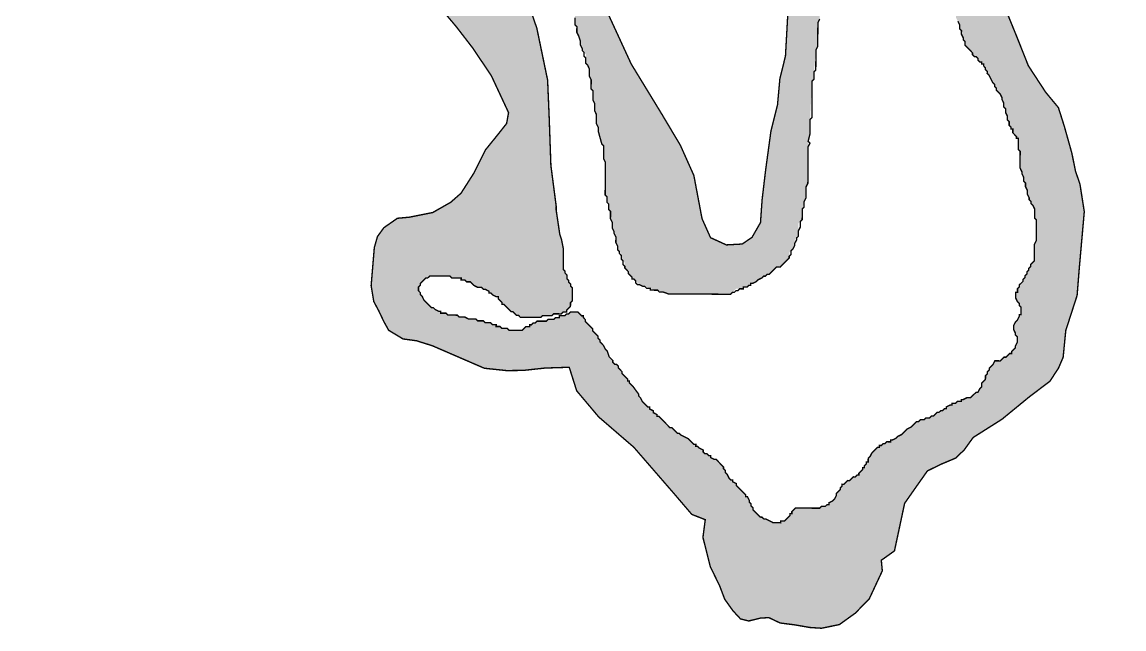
# Model space of a CAD drawing. Header units: metres. Extents: x 320779 to 338723, y 1791564 to 1830657.
# Drawn here: x 323825 to 326252, y 1821947 to 1823284 of the extents above; entities that cross this region are included whole.
import ezdxf

# ---------------------------------------------------------------- set-up
doc = ezdxf.new("R2010")
doc.units = ezdxf.units.M
doc.layers.add('MANGROOVES', color=112, linetype='Continuous')
pattern_1 = [(90, (0, 0), (-14.14213562, 14.14213562), [3.75, -24.53427126]), (45, (0, 0), (-14.14213562, 14.14213562), [3.75, -16.25]), (135, (0, 0), (-14.14213562, -14.14213562), [3.75, -16.25])]

msp = doc.modelspace()

# ---------------------------------------------------------------- hatches: boundary and pattern name
at = {"layer": 'MANGROOVES'}
h = msp.add_hatch(dxfattribs=at)
h.set_pattern_fill('GRASS', color=256, scale=20)
h.set_pattern_definition(pattern_1)
h.paths.add_polyline_path([(324897.2, 1824695.4), (324906.1, 1824703.8), (324924.2, 1824726.9), (324937.6, 1824763), (324944, 1824811.5), (324942.7, 1824849.9), (324927.4, 1824882.1), (324901.9, 1824906.5), (324803.1, 1825017.1), (324740.2, 1825061.1), (324704.9, 1825086.4), (324682.5, 1825090.8), (324663.4, 1825089.5), (324643.6, 1825084.4), (324620.2, 1825072.5), (324606.8, 1825058.6), (324578.5, 1825036), (324548.5, 1825023.7), (324519, 1825013.5), (324487.8, 1825010.1), (324459.9, 1825013.3), (324431.1, 1825024.6), (324412.5, 1825045), (324381, 1825103.5), (324345.9, 1825165), (324324.1, 1825185.9), (324314.3, 1825223.5), (324318.6, 1825245.5), (324342.8, 1825261.2), (324368.2, 1825286.6), (324375.7, 1825323.6), (324362.5, 1825352.5), (324349.3, 1825369.2), (324337, 1825377.5), (324314.8, 1825382.8), (324291.8, 1825382.3), (324258.7, 1825377.9), (324196.3, 1825355.1), (324159.7, 1825349.5), (324128.1, 1825356.9), (324105.2, 1825377.1), (324062.1, 1825447.3), (324051.8, 1825464.5), (324059.4, 1825480.7), (324098.8, 1825518.4), (324154.7, 1825548.9), (324210.9, 1825562.3), (324292.7, 1825575.3), (324343.6, 1825593.1), (324390, 1825622.6), (324446, 1825634.8), (324519.1, 1825640.9), (324584.6, 1825646), (324610.4, 1825671.3), (324635.9, 1825709.7), (324724.7, 1825756), (324763.9, 1825776.6), (324788.9, 1825800), (324802.3, 1825808.8), (324826.9, 1825822.6), (324870, 1825827.7), (324901.9, 1825818.1), (324928.4, 1825801.8), (324957, 1825789.2), (324986.2, 1825787.7), (325010.2, 1825793), (325030.3, 1825802.2), (325040.1, 1825815.7), (325041.7, 1825840.6), (325041.4, 1825861.1), (325032.7, 1825901.2), (325047.9, 1825961.8), (325043.4, 1825988.2), (325023.5, 1826015.6), (325009.6, 1826024.2), (324952.2, 1825998), (324944.1, 1825994), (324919.8, 1825982.1), (324855, 1825938.3), (324814.5, 1825918.5), (324769.9, 1825886.6), (324733.4, 1825862.7), (324709.1, 1825846.8), (324684.8, 1825830.9), (324664.6, 1825823), (324636.2, 1825807.1), (324555.4, 1825787.6), (324494.8, 1825772), (324474.6, 1825764.1), (324224.4, 1825733.9), (324131.6, 1825722.6), (324050.8, 1825699.1), (324010.4, 1825687.3), (323957.8, 1825663.6), (323937.5, 1825651.6), (323925.3, 1825635.6), (323909, 1825611.6), (323896.6, 1825583.4), (323884.2, 1825539.2), (323875.9, 1825511), (323871.7, 1825486.9), (323871.3, 1825438.5), (323883, 1825398.1), (323894.8, 1825365.7), (323918.6, 1825313.1), (323978.3, 1825228), (324014.3, 1825191.4), (324054.3, 1825150.7), (324058.3, 1825146.7), (324114.4, 1825105.9), (324114.3, 1825101.8), (324184.3, 1825055.7), (324241.8, 1824980.7), (324266.8, 1824910.1), (324312.3, 1824865.6), (324316.2, 1824865.6), (324376.1, 1824805), (324420.1, 1824760.5), (324420.1, 1824756.5), (324456, 1824708), (324507.8, 1824627.3), (324523.7, 1824595), (324527.7, 1824591), (324547.6, 1824554.7), (324567.4, 1824502.3), (324579.1, 1824429.9), (324594.6, 1824329.3), (324606.2, 1824256.8), (324613.7, 1824164.3), (324621.4, 1824099.9), (324625.3, 1824079.8), (324633.1, 1824039.6), (324648.9, 1823987.2), (324692.7, 1823910.6), (324744.5, 1823833.9), (324836.4, 1823728.8), (324868.3, 1823684.4), (324896.2, 1823636), (324920, 1823583.6), (324935.9, 1823539.3), (324941.9, 1823539.2), (324947.8, 1823527.1), (324951.8, 1823515.1), (324959.7, 1823498.9), (324963.7, 1823494.9), (324963.7, 1823482.8), (324967.7, 1823478.8), (324967.6, 1823470.7), (324973.6, 1823458.6), (324975.6, 1823458.6), (324975.5, 1823446.6), (324979.5, 1823438.5), (324987.5, 1823430.4), (324987.4, 1823418.4), (324991.4, 1823410.3), (324991.4, 1823406.3), (324999.4, 1823398.2), (324999.3, 1823386.1), (325003.3, 1823378.1), (325015.3, 1823365.9), (325015.2, 1823349.8), (325023.2, 1823349.8), (325023.2, 1823337.7), (325031.2, 1823329.6), (325031.1, 1823313.6), (325043.1, 1823301.4), (325042.9, 1823277.3), (325046.9, 1823273.3), (325046.8, 1823261.2), (325054.8, 1823245.1), (325054.7, 1823233), (325062.7, 1823216.9), (325066.7, 1823212.8), (325066.6, 1823192.7), (325074.6, 1823184.7), (325074.4, 1823164.6), (325078.4, 1823156.5), (325078.3, 1823136.4), (325082.3, 1823132.3), (325082.2, 1823112.2), (325086.2, 1823104.2), (325086.1, 1823088.1), (325090, 1823080), (325089.9, 1823059.9), (325093.9, 1823051.9), (325093.9, 1823043.8), (325101.7, 1823015.6), (325105.7, 1823011.6), (325105.6, 1822983.4), (325109.6, 1822975.4), (325109.2, 1822903), (325113.1, 1822899), (325113.1, 1822886.9), (325117.1, 1822882.9), (325117, 1822870.8), (325121, 1822866.7), (325120.9, 1822850.7), (325124.9, 1822842.6), (325124.8, 1822830.5), (325132.8, 1822814.4), (325132.7, 1822798.3), (325136.7, 1822790.3), (325136.6, 1822782.2), (325144.6, 1822774.1), (325144.5, 1822762.1), (325152.5, 1822754), (325152.5, 1822741.9), (325156.5, 1822737.9), (325160.5, 1822733.8), (325164.4, 1822725.8), (325168.4, 1822721.7), (325184.4, 1822705.6), (325192.4, 1822701.5), (325196.5, 1822701.5), (325220.5, 1822693.3), (325224.6, 1822693.3), (325236.6, 1822689.2), (325248.6, 1822685.1), (325385.3, 1822684.3), (325397.4, 1822696.3), (325413.5, 1822696.2), (325413.5, 1822700.2), (325421.6, 1822700.2), (325429.7, 1822708.2), (325433.7, 1822708.2), (325441.7, 1822712.1), (325445.8, 1822716.1), (325453.9, 1822720.1), (325457.9, 1822724.1), (325474, 1822732.1), (325482.1, 1822740.1), (325486.2, 1822744.1), (325498.2, 1822748), (325502.3, 1822752), (325514.4, 1822764), (325514.5, 1822776.1), (325522.6, 1822784.1), (325526.6, 1822792.1), (325526.7, 1822804.1), (325534.8, 1822812.1), (325534.9, 1822840.3), (325543, 1822848.3), (325543.2, 1822872.4), (325551.4, 1822904.5), (325551.5, 1822920.6), (325555.5, 1822928.6), (325556.1, 1823021.1), (325560.2, 1823037.2), (325560.3, 1823069.3), (325564.8, 1823153.7), (325568.9, 1823157.7), (325569, 1823173.8), (325573.3, 1823222), (325577.3, 1823230.1), (325577.6, 1823282.3), (325581.7, 1823290.4), (325582, 1823342.6), (325578.1, 1823366.8), (325574.2, 1823378.9), (325552.9, 1823378.1), (325532.7, 1823366), (325512, 1823312.9), (325506.2, 1823208.8), (325493.9, 1823158.8), (325488.7, 1823101.5), (325474.2, 1823043.4), (325462.5, 1822957.6), (325454.8, 1822892.8), (325451.2, 1822842.1), (325432.5, 1822809.5), (325410.9, 1822794.9), (325376.1, 1822793), (325341.2, 1822808.9), (325322.5, 1822850.8), (325304.5, 1822945.9), (325274.9, 1823012.2), (325234, 1823080.9), (325166.6, 1823191.3), (325098, 1823340.2), (325038.7, 1823490.4), (324993.2, 1823637.7), (324982.7, 1823674.8), (324982.9, 1823705.1), (324972.2, 1823743.7), (324947.3, 1823782.6), (324908.8, 1823831.6), (324856.2, 1823864.9), (324810.1, 1823922.1), (324753.2, 1823985.8), (324738.6, 1824044.3), (324742.7, 1824064.8), (324761.1, 1824088.1), (324786.3, 1824109.7), (324814.8, 1824125), (324851.4, 1824135.4), (324883.1, 1824137.5), (324903.9, 1824139.8), (324934.2, 1824153), (324953.4, 1824180.2), (324965.3, 1824237.6), (324962.8, 1824279.1), (324951.5, 1824308.2), (324934.2, 1824328.2), (324918.1, 1824354.9), (324917.7, 1824380.8), (324926.4, 1824443.4), (324935.2, 1824472.9), (324963.3, 1824496.9), (324975.8, 1824522.1), (324979.9, 1824564.8), (324975.3, 1824603.2), (324963.6, 1824645.9), (324936.4, 1824676.7)])
h = msp.add_hatch(dxfattribs=at)
h.set_pattern_fill('GRASS', color=256, scale=20)
h.set_pattern_definition(pattern_1)
h.paths.add_polyline_path([(324296.5, 1824593.3), (324288.6, 1824642.4), (324272.5, 1824691.5), (324260.4, 1824716), (324248.3, 1824736.5), (324228, 1824761.2), (324211.7, 1824777.6), (324195.5, 1824798.1), (324130.6, 1824863.8), (324126.5, 1824867.9), (324045.8, 1824965.3), (324020.7, 1824993.8), (323972.9, 1825054.6), (323913, 1825131.7), (323882.6, 1825179.9), (323873.3, 1825173), (323856, 1825161.1), (323848.8, 1825141.2), (323841.2, 1825119.4), (323835.9, 1825097.2), (323831, 1825069.5), (323825.2, 1825035.4), (323854.6, 1824998), (323876.4, 1824988.4), (323890.8, 1824977.4), (323896.6, 1824966.6), (323910, 1824886.9), (323975.1, 1824811.6), (324009.3, 1824777.5), (324032.6, 1824746.6), (324057.3, 1824704.7), (324065.6, 1824671.5), (324083.2, 1824635.8), (324084.7, 1824618.6), (324076.6, 1824606.2), (324070.3, 1824589), (324071.8, 1824571.1), (324080.7, 1824553.8), (324083.4, 1824528.3), (324096.1, 1824493.5), (324112.4, 1824467.7), (324157.3, 1824444.3), (324188.2, 1824433.4), (324223.8, 1824394.6), (324240.3, 1824351.9), (324242.9, 1824318.7), (324231.1, 1824280.3), (324228.6, 1824250.2), (324229.8, 1824222.2), (324245.8, 1824194), (324287.4, 1824165.5), (324307.3, 1824132.8), (324328.5, 1824101.2), (324356.2, 1824075.5), (324368.7, 1824056.3), (324368.3, 1824035.1), (324360.7, 1824013.8), (324353.4, 1823988.4), (324370.4, 1823941.7), (324388.8, 1823913.3), (324412.9, 1823906.2), (324442.6, 1823904.8), (324458.3, 1823909.2), (324472.3, 1823873.7), (324498.4, 1823841), (324516.3, 1823784.6), (324542.3, 1823728.8), (324568, 1823673.9), (324611.3, 1823627.3), (324632.6, 1823611), (324657.5, 1823602), (324671.6, 1823588.3), (324672.2, 1823564.9), (324680, 1823526.4), (324719.6, 1823472.8), (324737, 1823443.1), (324739.2, 1823384.1), (324746.3, 1823315.2), (324781.3, 1823273.6), (324817.1, 1823227.2), (324858.5, 1823165.7), (324896.5, 1823084.3), (324892.2, 1823060.3), (324870.9, 1823033.4), (324845.8, 1823002.4), (324820.2, 1822951.2), (324791.9, 1822906.9), (324769.1, 1822886.8), (324729.6, 1822864.3), (324678.8, 1822854.1), (324651.7, 1822851.6), (324622, 1822830.9), (324607.9, 1822811.5), (324600.9, 1822787.2), (324593.9, 1822703.4), (324599.7, 1822668.3), (324610.4, 1822648.3), (324622.3, 1822623.3), (324632.5, 1822605), (324664.1, 1822585.9), (324693.7, 1822581.9), (324728.7, 1822570.9), (324843.3, 1822521.3), (324892.2, 1822516.2), (324928.8, 1822516.6), (324977, 1822521.8), (325030.1, 1822523.5), (325046.5, 1822471.7), (325094.9, 1822414.2), (325172.3, 1822347.4), (325259.6, 1822246.8), (325300, 1822199.5), (325329.6, 1822187.9), (325324.5, 1822148.8), (325340.7, 1822084.5), (325361.6, 1822041.4), (325372.4, 1822012.8), (325390.6, 1821987.3), (325407.3, 1821969.3), (325425.3, 1821964.8), (325450.9, 1821971.1), (325469.6, 1821972.2), (325494.4, 1821960.4), (325527.1, 1821956.2), (325559.8, 1821950.5), (325585.7, 1821948.8), (325624.9, 1821956.9), (325659.9, 1821982), (325690.8, 1822013.7), (325719.5, 1822075.3), (325717.2, 1822098.5), (325746.2, 1822119.1), (325768.6, 1822223.9), (325797.3, 1822264.9), (325818.8, 1822295.3), (325849.8, 1822310.4), (325880.7, 1822323.4), (325899.7, 1822341.4), (325919.5, 1822368.9), (325982.9, 1822409), (326044, 1822459.1), (326088.5, 1822492.7), (326107.4, 1822521.7), (326117.6, 1822545.4), (326123.5, 1822604.7), (326148.4, 1822681.7), (326153.1, 1822740.7), (326164.2, 1822866.2), (326154.7, 1822926.6), (326144.8, 1822955.6), (326136.8, 1822995.1), (326120.1, 1823054.6), (326107.2, 1823095.3), (326079.1, 1823129.3), (326041, 1823187.5), (326016.1, 1823250.2), (325991.8, 1823309.8), (325988.6, 1823353.6), (325998.2, 1823399), (326014.7, 1823442), (326038.6, 1823488.2), (326079.8, 1823537.4), (326125.3, 1823564.6), (326186.5, 1823580), (326204.3, 1823581.6), (326224.2, 1823593), (326245.7, 1823613), (326251.6, 1823634.8), (326248.8, 1823661.4), (326239.1, 1823671.6), (326222.8, 1823671.7), (326210.5, 1823675.8), (326128.9, 1823676.3), (326120.7, 1823672.3), (326108.4, 1823672.3), (326104.3, 1823668.3), (326100.2, 1823668.3), (326092.1, 1823664.2), (326083.9, 1823660.2), (326075.7, 1823660.3), (326071.6, 1823656.2), (326063.4, 1823652.2), (326059.3, 1823648.1), (326051.1, 1823648.1), (326047, 1823644.1), (326038.8, 1823640), (326034.7, 1823636), (326026.6, 1823636), (326018.4, 1823632), (326014.3, 1823627.9), (326010.2, 1823628), (326006.1, 1823623.9), (325993.8, 1823619.9), (325989.7, 1823615.8), (325965.1, 1823603.7), (325928.3, 1823591.7), (325924.2, 1823583.5), (325920.1, 1823583.5), (325916, 1823579.5), (325907.8, 1823571.4), (325903.7, 1823567.3), (325903.6, 1823563.2), (325899.5, 1823559.1), (325895.4, 1823555.1), (325891.3, 1823551), (325891.3, 1823546.9), (325887.2, 1823542.9), (325883.1, 1823538.8), (325883.1, 1823534.7), (325878.9, 1823526.6), (325878.9, 1823522.5), (325874.8, 1823514.4), (325874.7, 1823506.2), (325870.6, 1823498), (325870.1, 1823404.1), (325874.1, 1823395.9), (325878.1, 1823375.5), (325877.8, 1823318.3), (325881.8, 1823306), (325881.7, 1823293.8), (325885.7, 1823285.6), (325889.8, 1823277.4), (325889.7, 1823269.2), (325893.8, 1823265.1), (325893.7, 1823256.9), (325897.8, 1823248.8), (325897.8, 1823244.7), (325901.8, 1823240.6), (325901.8, 1823232.4), (325905.8, 1823228.3), (325914, 1823220.1), (325918, 1823216), (325918, 1823211.9), (325922.1, 1823207.8), (325926.1, 1823207.8), (325930.2, 1823203.6), (325930.2, 1823199.6), (325934.2, 1823195.5), (325938.3, 1823195.4), (325938.3, 1823191.3), (325942.4, 1823191.3), (325942.4, 1823187.2), (325946.4, 1823183.1), (325946.4, 1823179.1), (325950.5, 1823174.9), (325950.4, 1823170.9), (325954.5, 1823166.8), (325958.5, 1823158.6), (325962.6, 1823150.4), (325966.6, 1823146.3), (325966.6, 1823142.2), (325970.7, 1823138.1), (325970.6, 1823134), (325974.7, 1823129.9), (325978.8, 1823125.8), (325982.8, 1823117.6), (325982.8, 1823113.5), (325986.8, 1823105.3), (325986.8, 1823097.1), (325990.8, 1823093), (325990.8, 1823084.9), (325994.8, 1823076.7), (325994.8, 1823068.5), (325998.8, 1823064.4), (325998.8, 1823056.2), (326002.8, 1823052.1), (326002.8, 1823048), (326006.9, 1823048), (326006.9, 1823039.8), (326010.9, 1823035.7), (326015, 1823031.6), (326015, 1823027.5), (326019, 1823027.5), (326018.9, 1823003), (326023, 1822998.9), (326022.8, 1822962.2), (326026.8, 1822954), (326026.8, 1822949.9), (326030.8, 1822941.7), (326030.8, 1822933.5), (326034.8, 1822929.4), (326034.8, 1822921.2), (326038.8, 1822913.1), (326038.8, 1822904.9), (326042.8, 1822896.7), (326042.8, 1822892.6), (326046.8, 1822888.5), (326046.8, 1822884.4), (326050.9, 1822880.3), (326054.9, 1822872.1), (326054.8, 1822851.7), (326058.9, 1822847.6), (326058.6, 1822802.7), (326054.5, 1822794.5), (326054.3, 1822757.8), (326050.2, 1822753.7), (326046.1, 1822749.6), (326046, 1822745.6), (326041.9, 1822741.5), (326041.9, 1822737.4), (326037.8, 1822733.4), (326037.8, 1822729.3), (326033.7, 1822725.2), (326033.6, 1822721.1), (326029.5, 1822717.1), (326029.5, 1822713), (326025.4, 1822708.9), (326021.3, 1822704.9), (326021.3, 1822700.8), (326017.2, 1822696.7), (326017.1, 1822688.5), (326013, 1822688.6), (326013, 1822676.3), (326017, 1822668.1), (326021.1, 1822664), (326021.1, 1822659.9), (326025.1, 1822655.8), (326025, 1822639.5), (326020.9, 1822635.4), (326016.8, 1822627.3), (326012.7, 1822623.2), (326008.5, 1822615.1), (326008.5, 1822606.9), (326012.5, 1822598.7), (326012.5, 1822594.6), (326016.6, 1822590.5), (326016.5, 1822578.3), (326012.4, 1822570.1), (326012.4, 1822566), (326008.2, 1822562), (326004.1, 1822557.9), (326004.1, 1822553.8), (326000, 1822553.9), (325995.9, 1822549.8), (325991.8, 1822545.7), (325987.7, 1822545.8), (325983.6, 1822541.7), (325979.5, 1822537.6), (325967.3, 1822537.7), (325963.1, 1822529.6), (325959, 1822525.5), (325954.9, 1822521.4), (325954.9, 1822517.4), (325950.8, 1822513.3), (325950.8, 1822509.2), (325946.7, 1822505.2), (325946.6, 1822497), (325942.5, 1822492.9), (325938.4, 1822488.9), (325938.4, 1822480.7), (325934.3, 1822476.6), (325930.1, 1822468.5), (325926.1, 1822468.5), (325921.9, 1822464.5), (325917.8, 1822460.4), (325913.7, 1822456.3), (325905.6, 1822456.4), (325893.3, 1822450.3), (325893.3, 1822448.3), (325885.1, 1822448.3), (325881, 1822444.3), (325872.8, 1822444.3), (325872.8, 1822440.2), (325868.7, 1822440.2), (325860.5, 1822436.2), (325860.5, 1822432.1), (325856.4, 1822432.2), (325852.3, 1822428.1), (325848.2, 1822428.1), (325844.1, 1822424.1), (325840, 1822424.1), (325835.9, 1822420), (325831.8, 1822416), (325827.7, 1822416), (325823.6, 1822411.9), (325815.5, 1822412), (325811.4, 1822407.9), (325803.2, 1822407.9), (325799.1, 1822403.9), (325795, 1822403.9), (325790.9, 1822399.8), (325786.8, 1822395.8), (325782.7, 1822391.7), (325774.5, 1822387.7), (325770.4, 1822383.6), (325766.3, 1822379.6), (325762.2, 1822375.5), (325754, 1822371.5), (325749.9, 1822367.4), (325737.6, 1822361.3), (325737.6, 1822359.3), (325729.4, 1822359.4), (325725.3, 1822355.3), (325721.2, 1822355.3), (325717.1, 1822351.3), (325713, 1822351.3), (325713, 1822347.2), (325708.9, 1822347.2), (325704.8, 1822343.2), (325696.6, 1822335), (325692.5, 1822326.9), (325688.4, 1822322.8), (325688.3, 1822314.7), (325684.3, 1822314.7), (325684.2, 1822310.6), (325680.1, 1822306.5), (325680.1, 1822302.5), (325676, 1822302.5), (325676, 1822298.4), (325671.9, 1822294.3), (325667.8, 1822290.3), (325667.8, 1822286.2), (325663.7, 1822286.2), (325659.6, 1822282.1), (325655.5, 1822282.2), (325651.4, 1822278.1), (325647.3, 1822274), (325643.2, 1822274.1), (325639.1, 1822270), (325635, 1822265.9), (325630.9, 1822266), (325630.9, 1822261.9), (325626.8, 1822257.8), (325626.7, 1822253.7), (325622.6, 1822249.7), (325618.5, 1822245.6), (325618.5, 1822241.5), (325614.4, 1822233.4), (325610.3, 1822229.3), (325602.1, 1822225.3), (325602.1, 1822221.2), (325598, 1822221.2), (325593.9, 1822217.2), (325585.7, 1822217.2), (325581.6, 1822213.2), (325528.5, 1822213.5), (325520.3, 1822205.3), (325520.3, 1822201.2), (325516.2, 1822197.2), (325512.1, 1822193.1), (325508, 1822189.1), (325503.8, 1822185), (325495.7, 1822185), (325495.7, 1822181), (325479.3, 1822181.1), (325463, 1822189.3), (325459, 1822189.3), (325454.9, 1822193.4), (325450.8, 1822193.5), (325446.7, 1822197.6), (325438.6, 1822205.8), (325434.6, 1822209.9), (325434.6, 1822214), (325430.5, 1822218.1), (325430.6, 1822222.2), (325426.5, 1822226.3), (325426.5, 1822230.4), (325422.5, 1822238.6), (325418.4, 1822238.6), (325418.4, 1822242.7), (325414.4, 1822246.8), (325410.3, 1822250.9), (325406.2, 1822255), (325398.1, 1822263.2), (325398.1, 1822267.3), (325390, 1822271.4), (325390, 1822275.5), (325385.9, 1822275.5), (325381.9, 1822279.6), (325377.8, 1822287.8), (325373.8, 1822291.9), (325373.8, 1822296), (325369.7, 1822300.1), (325369.8, 1822304.2), (325365.7, 1822308.3), (325361.6, 1822312.4), (325357.6, 1822316.5), (325353.5, 1822320.6), (325349.4, 1822320.7), (325341.3, 1822324.8), (325341.3, 1822328.9), (325337.2, 1822328.9), (325333.2, 1822333), (325329.1, 1822333), (325325, 1822337.1), (325325.1, 1822341.2), (325316.9, 1822345.3), (325312.8, 1822349.4), (325308.8, 1822349.5), (325308.8, 1822353.6), (325304.7, 1822353.6), (325300.6, 1822357.7), (325296.6, 1822361.8), (325292.5, 1822365.9), (325284.4, 1822370), (325276.2, 1822374.2), (325272.2, 1822378.3), (325268.1, 1822378.3), (325264, 1822382.4), (325260, 1822386.5), (325255.9, 1822390.6), (325251.8, 1822390.6), (325243.7, 1822398.8), (325239.6, 1822403), (325235.6, 1822407.1), (325231.5, 1822411.2), (325227.5, 1822415.3), (325223.4, 1822415.3), (325223.4, 1822419.4), (325215.3, 1822423.5), (325215.3, 1822427.6), (325207.1, 1822431.7), (325207.2, 1822435.8), (325203.1, 1822435.8), (325195, 1822444.1), (325190.9, 1822448.2), (325186.9, 1822456.3), (325182.8, 1822460.5), (325182.8, 1822464.5), (325170.7, 1822480.9), (325162.5, 1822489.2), (325162.6, 1822493.2), (325158.5, 1822493.3), (325158.5, 1822497.4), (325154.4, 1822501.5), (325150.4, 1822505.6), (325146.3, 1822509.7), (325146.3, 1822513.8), (325142.3, 1822517.9), (325138.2, 1822522), (325138.3, 1822526.1), (325134.2, 1822530.2), (325130.1, 1822530.2), (325126, 1822534.3), (325126.1, 1822538.4), (325122, 1822542.5), (325117.9, 1822546.6), (325113.9, 1822558.9), (325109.9, 1822563), (325105.8, 1822571.2), (325101.8, 1822575.3), (325097.7, 1822579.4), (325097.7, 1822583.5), (325093.7, 1822587.6), (325093.7, 1822591.7), (325089.6, 1822595.8), (325081.5, 1822604), (325081.5, 1822608.1), (325077.5, 1822612.2), (325069.4, 1822620.4), (325065.3, 1822624.5), (325065.3, 1822628.6), (325061.3, 1822632.7), (325061.3, 1822636.8), (325057.2, 1822636.8), (325049.1, 1822645), (325032.7, 1822645.1), (325028.6, 1822641), (325024.6, 1822641.1), (325020.5, 1822637), (325008.2, 1822637.1), (325008.2, 1822633), (325000, 1822633), (324995.9, 1822629), (324983.7, 1822629), (324979.6, 1822625), (324959.1, 1822625.1), (324955, 1822621), (324950.9, 1822621), (324946.8, 1822617), (324942.8, 1822617), (324942.7, 1822612.9), (324934.6, 1822613), (324926.4, 1822604.8), (324897.8, 1822605), (324893.7, 1822609.1), (324881.5, 1822609.2), (324877.4, 1822613.3), (324869.2, 1822613.3), (324869.3, 1822617.4), (324861.1, 1822617.5), (324857, 1822621.6), (324844.8, 1822621.6), (324840.7, 1822625.8), (324828.5, 1822625.8), (324824.4, 1822629.9), (324808.1, 1822630), (324799.9, 1822634.2), (324787.7, 1822634.2), (324783.6, 1822638.3), (324763.2, 1822638.4), (324759.1, 1822642.6), (324746.9, 1822642.6), (324746.9, 1822646.7), (324742.8, 1822646.7), (324734.7, 1822650.9), (324730.6, 1822655), (324726.5, 1822655), (324722.5, 1822659.1), (324718.4, 1822663.2), (324710.3, 1822671.4), (324706.3, 1822679.6), (324702.2, 1822683.7), (324702.2, 1822687.8), (324698.2, 1822691.9), (324698.2, 1822700.1), (324702.3, 1822704.1), (324702.3, 1822708.2), (324706.4, 1822712.3), (324710.6, 1822716.3), (324714.7, 1822720.4), (324718.7, 1822720.4), (324722.8, 1822724.4), (324767.8, 1822724.2), (324771.8, 1822720.1), (324792.2, 1822720), (324792.2, 1822715.9), (324800.4, 1822715.8), (324804.4, 1822711.7), (324812.6, 1822711.7), (324816.7, 1822707.6), (324820.7, 1822703.5), (324828.9, 1822699.3), (324837, 1822699.3), (324841.1, 1822695.2), (324845.2, 1822695.2), (324853.3, 1822691), (324853.3, 1822686.9), (324857.4, 1822686.9), (324861.5, 1822682.8), (324869.6, 1822678.7), (324873.7, 1822678.7), (324873.7, 1822674.6), (324877.7, 1822670.5), (324881.8, 1822666.4), (324881.8, 1822662.3), (324885.8, 1822662.3), (324894, 1822654), (324898, 1822649.9), (324902.1, 1822645.8), (324906.2, 1822645.8), (324914.3, 1822637.6), (324918.4, 1822637.6), (324922.4, 1822633.5), (324967.3, 1822633.2), (324971.5, 1822637.3), (324991.9, 1822637.2), (324996, 1822641.2), (325012.3, 1822641.1), (325016.4, 1822645.2), (325024.6, 1822645.1), (325024.6, 1822649.2), (325028.7, 1822653.3), (325032.8, 1822657.3), (325032.9, 1822665.5), (325037, 1822669.6), (325037.1, 1822698.2), (325033.1, 1822702.3), (325033.1, 1822706.4), (325029, 1822710.5), (325029.1, 1822714.5), (325025, 1822718.7), (325025, 1822726.8), (325021, 1822730.9), (325021, 1822735), (325016.9, 1822739.1), (325017.2, 1822784), (325013.2, 1822804.5), (325009.2, 1822816.8), (325001.3, 1822869.9), (325001.4, 1822878.1), (324989.7, 1822968), (324986.1, 1823070.1), (324982.5, 1823155.9), (324958.7, 1823270.4), (324934.6, 1823340), (324902.3, 1823413.7), (324841.7, 1823524.3), (324789.1, 1823614.4), (324724.3, 1823712.8), (324663.6, 1823798.9), (324550.1, 1823958.8), (324521.8, 1823999.8), (324473.3, 1824094.1), (324420.8, 1824196.5), (324376.4, 1824290.6), (324352.4, 1824368.4), (324324.3, 1824466.6), (324328.3, 1824450.2), (324316.3, 1824491.1), (324308.4, 1824536.1)])

# ---------------------------------------------------------------- linework, layer by layer
at = {"layer": 'MANGROOVES', "flags": 128}
for points in [[(325885.7, 1823285.6, 3.06, 3.06, 0), (325889.8, 1823277.4, 3.06, 3.06, 0), (325889.7, 1823269.2, 3.06, 3.06, 0), (325893.8, 1823265.1, 3.06, 3.06, 0), (325893.7, 1823256.9, 3.06, 3.06, 0), (325897.8, 1823248.8, 3.06, 3.06, 0), (325897.8, 1823244.7, 3.06, 3.06, 0), (325901.8, 1823240.6, 3.06, 3.06, 0), (325901.8, 1823232.4, 3.06, 3.06, 0), (325905.8, 1823228.3, 3.06, 3.06, 0), (325914, 1823220.1, 3.06, 3.06, 0), (325918, 1823216, 3.06, 3.06, 0), (325918, 1823211.9, 3.06, 3.06, 0), (325922.1, 1823207.8, 3.06, 3.06, 0), (325926.1, 1823207.8, 3.06, 3.06, 0), (325930.2, 1823203.6, 3.06, 3.06, 0), (325930.2, 1823199.6, 3.06, 3.06, 0), (325934.2, 1823195.5, 3.06, 3.06, 0), (325938.3, 1823195.4, 3.06, 3.06, 0), (325938.3, 1823191.3, 3.06, 3.06, 0), (325942.4, 1823191.3, 3.06, 3.06, 0), (325942.4, 1823187.2, 3.06, 3.06, 0), (325946.4, 1823183.1, 3.06, 3.06, 0), (325946.4, 1823179.1, 3.06, 3.06, 0), (325950.5, 1823174.9, 3.06, 3.06, 0), (325950.4, 1823170.9, 3.06, 3.06, 0), (325954.5, 1823166.8, 3.06, 3.06, 0), (325958.5, 1823158.6, 3.06, 3.06, 0), (325962.6, 1823150.4, 3.06, 3.06, 0), (325966.6, 1823146.3, 3.06, 3.06, 0), (325966.6, 1823142.2, 3.06, 3.06, 0), (325970.7, 1823138.1, 3.06, 3.06, 0), (325970.6, 1823134, 3.06, 3.06, 0), (325974.7, 1823129.9, 3.06, 3.06, 0), (325978.8, 1823125.8, 3.06, 3.06, 0), (325982.8, 1823117.6, 3.06, 3.06, 0), (325982.8, 1823113.5, 3.06, 3.06, 0), (325986.8, 1823105.3, 3.06, 3.06, 0), (325986.8, 1823097.1, 3.06, 3.06, 0), (325990.8, 1823093, 3.06, 3.06, 0), (325990.8, 1823084.9, 3.06, 3.06, 0), (325994.8, 1823076.7, 3.06, 3.06, 0), (325994.8, 1823068.5, 3.06, 3.06, 0), (325998.8, 1823064.4, 3.06, 3.06, 0), (325998.8, 1823056.2, 3.06, 3.06, 0), (326002.8, 1823052.1, 3.06, 3.06, 0), (326002.8, 1823048, 3.06, 3.06, 0), (326006.9, 1823048, 3.06, 3.06, 0), (326006.9, 1823039.8, 3.06, 3.06, 0), (326010.9, 1823035.7, 3.06, 3.06, 0), (326015, 1823031.6, 3.06, 3.06, 0), (326015, 1823027.5, 3.06, 3.06, 0), (326019, 1823027.5, 3.06, 3.06, 0), (326018.9, 1823003, 3.06, 3.06, 0), (326023, 1822998.9, 3.06, 3.06, 0), (326022.8, 1822962.2, 3.06, 3.06, 0), (326026.8, 1822954, 3.06, 3.06, 0), (326026.8, 1822949.9, 3.06, 3.06, 0), (326030.8, 1822941.7, 3.06, 3.06, 0), (326030.8, 1822933.5, 3.06, 3.06, 0), (326034.8, 1822929.4, 3.06, 3.06, 0), (326034.8, 1822921.2, 3.06, 3.06, 0), (326038.8, 1822913.1, 3.06, 3.06, 0), (326038.8, 1822904.9, 3.06, 3.06, 0), (326042.8, 1822896.7, 3.06, 3.06, 0), (326042.8, 1822892.6, 3.06, 3.06, 0), (326046.8, 1822888.5, 3.06, 3.06, 0), (326046.8, 1822884.4, 3.06, 3.06, 0), (326050.9, 1822880.3, 3.06, 3.06, 0), (326054.9, 1822872.1, 3.06, 3.06, 0), (326054.8, 1822851.7, 3.06, 3.06, 0), (326058.9, 1822847.6, 3.06, 3.06, 0), (326058.6, 1822802.7, 3.06, 3.06, 0), (326054.5, 1822794.5, 3.06, 3.06, 0), (326054.3, 1822757.8, 3.06, 3.06, 0), (326050.2, 1822753.7, 3.06, 3.06, 0), (326046.1, 1822749.6, 3.06, 3.06, 0), (326046, 1822745.6, 3.06, 3.06, 0), (326041.9, 1822741.5, 3.06, 3.06, 0), (326041.9, 1822737.4, 3.06, 3.06, 0), (326037.8, 1822733.4, 3.06, 3.06, 0), (326037.8, 1822729.3, 3.06, 3.06, 0), (326033.7, 1822725.2, 3.06, 3.06, 0), (326033.6, 1822721.1, 3.06, 3.06, 0), (326029.5, 1822717.1, 3.06, 3.06, 0), (326029.5, 1822713, 3.06, 3.06, 0), (326025.4, 1822708.9, 3.06, 3.06, 0), (326021.3, 1822704.9, 3.06, 3.06, 0), (326021.3, 1822700.8, 3.06, 3.06, 0), (326017.2, 1822696.7, 3.06, 3.06, 0), (326017.1, 1822688.5, 3.06, 3.06, 0), (326013, 1822688.6, 3.06, 3.06, 0), (326013, 1822676.3, 3.06, 3.06, 0), (326017, 1822668.1, 3.06, 3.06, 0), (326021.1, 1822664, 3.06, 3.06, 0), (326021.1, 1822659.9, 3.06, 3.06, 0), (326025.1, 1822655.8, 3.06, 3.06, 0), (326025, 1822639.5, 3.06, 3.06, 0), (326020.9, 1822639.5, 3.06, 3.06, 0), (326020.9, 1822635.4, 3.06, 3.06, 0), (326016.8, 1822627.3, 3.06, 3.06, 0), (326012.7, 1822623.2, 3.06, 3.06, 0), (326008.5, 1822615.1, 3.06, 3.06, 0), (326008.5, 1822606.9, 3.06, 3.06, 0), (326012.5, 1822598.7, 3.06, 3.06, 0), (326012.5, 1822594.6, 3.06, 3.06, 0), (326016.6, 1822590.5, 3.06, 3.06, 0), (326016.5, 1822578.3, 3.06, 3.06, 0), (326012.4, 1822570.1, 3.06, 3.06, 0), (326012.4, 1822566, 3.06, 3.06, 0), (326008.2, 1822562, 3.06, 3.06, 0), (326004.1, 1822557.9, 3.06, 3.06, 0), (326004.1, 1822553.8, 3.06, 3.06, 0), (326000, 1822553.9, 3.06, 3.06, 0), (325995.9, 1822549.8, 3.06, 3.06, 0), (325991.8, 1822545.7, 3.06, 3.06, 0), (325987.7, 1822545.8, 3.06, 3.06, 0), (325983.6, 1822541.7, 3.06, 3.06, 0), (325979.5, 1822537.6, 3.06, 3.06, 0), (325967.3, 1822537.7, 3.06, 3.06, 0), (325963.1, 1822529.6, 3.06, 3.06, 0), (325959, 1822525.5, 3.06, 3.06, 0), (325954.9, 1822521.4, 3.06, 3.06, 0), (325954.9, 1822517.4, 3.06, 3.06, 0), (325950.8, 1822513.3, 3.06, 3.06, 0), (325950.8, 1822509.2, 3.06, 3.06, 0), (325946.7, 1822505.2, 3.06, 3.06, 0), (325946.6, 1822497, 3.06, 3.06, 0), (325942.5, 1822492.9, 3.06, 3.06, 0), (325938.4, 1822488.9, 3.06, 3.06, 0), (325938.4, 1822480.7, 3.06, 3.06, 0), (325934.3, 1822476.6, 3.06, 3.06, 0), (325930.1, 1822468.5, 3.06, 3.06, 0), (325926.1, 1822468.5, 3.06, 3.06, 0), (325921.9, 1822464.5, 3.06, 3.06, 0), (325917.8, 1822460.4, 3.06, 3.06, 0), (325913.7, 1822456.3, 3.06, 3.06, 0), (325905.6, 1822456.4, 3.06, 3.06, 0), (325897.4, 1822452.3, 3.06, 3.06, 0), (325893.3, 1822452.4, 3.06, 3.06, 0), (325893.3, 1822448.3, 3.06, 3.06, 0), (325885.1, 1822448.3, 3.06, 3.06, 0), (325881, 1822444.3, 3.06, 3.06, 0), (325872.8, 1822444.3, 3.06, 3.06, 0), (325872.8, 1822440.2, 3.06, 3.06, 0), (325868.7, 1822440.2, 3.06, 3.06, 0), (325860.5, 1822436.2, 3.06, 3.06, 0), (325860.5, 1822432.1, 3.06, 3.06, 0), (325856.4, 1822432.2, 3.06, 3.06, 0), (325852.3, 1822428.1, 3.06, 3.06, 0), (325848.2, 1822428.1, 3.06, 3.06, 0), (325844.1, 1822424.1, 3.06, 3.06, 0), (325840, 1822424.1, 3.06, 3.06, 0), (325835.9, 1822420, 3.06, 3.06, 0), (325831.8, 1822416, 3.06, 3.06, 0), (325827.7, 1822416, 3.06, 3.06, 0), (325823.6, 1822411.9, 3.06, 3.06, 0), (325815.5, 1822412, 3.06, 3.06, 0), (325811.4, 1822407.9, 3.06, 3.06, 0), (325803.2, 1822407.9, 3.06, 3.06, 0), (325799.1, 1822403.9, 3.06, 3.06, 0), (325795, 1822403.9, 3.06, 3.06, 0), (325790.9, 1822399.8, 3.06, 3.06, 0), (325786.8, 1822395.8, 3.06, 3.06, 0), (325782.7, 1822391.7, 3.06, 3.06, 0), (325774.5, 1822387.7, 3.06, 3.06, 0), (325770.4, 1822383.6, 3.06, 3.06, 0), (325766.3, 1822379.6, 3.06, 3.06, 0), (325762.2, 1822375.5, 3.06, 3.06, 0), (325754, 1822371.5, 3.06, 3.06, 0), (325749.9, 1822367.4, 3.06, 3.06, 0), (325741.7, 1822363.4, 3.06, 3.06, 0), (325737.6, 1822363.4, 3.06, 3.06, 0), (325737.6, 1822359.3, 3.06, 3.06, 0), (325729.4, 1822359.4, 3.06, 3.06, 0), (325725.3, 1822355.3, 3.06, 3.06, 0), (325721.2, 1822355.3, 3.06, 3.06, 0), (325717.1, 1822351.3, 3.06, 3.06, 0), (325713, 1822351.3, 3.06, 3.06, 0), (325713, 1822347.2, 3.06, 3.06, 0), (325708.9, 1822347.2, 3.06, 3.06, 0), (325704.8, 1822343.2, 3.06, 3.06, 0), (325696.6, 1822335, 3.06, 3.06, 0), (325692.5, 1822326.9, 3.06, 3.06, 0), (325688.4, 1822322.8, 3.06, 3.06, 0), (325688.3, 1822314.7, 3.06, 3.06, 0), (325684.3, 1822314.7, 3.06, 3.06, 0), (325684.2, 1822310.6, 3.06, 3.06, 0), (325680.1, 1822306.5, 3.06, 3.06, 0), (325680.1, 1822302.5, 3.06, 3.06, 0), (325676, 1822302.5, 3.06, 3.06, 0), (325676, 1822298.4, 3.06, 3.06, 0), (325671.9, 1822294.3, 3.06, 3.06, 0), (325667.8, 1822290.3, 3.06, 3.06, 0), (325667.8, 1822286.2, 3.06, 3.06, 0), (325663.7, 1822286.2, 3.06, 3.06, 0), (325659.6, 1822282.1, 3.06, 3.06, 0), (325655.5, 1822282.2, 3.06, 3.06, 0), (325651.4, 1822278.1, 3.06, 3.06, 0), (325647.3, 1822274, 3.06, 3.06, 0), (325643.2, 1822274.1, 3.06, 3.06, 0), (325639.1, 1822270, 3.06, 3.06, 0), (325635, 1822265.9, 3.06, 3.06, 0), (325630.9, 1822266, 3.06, 3.06, 0), (325630.9, 1822261.9, 3.06, 3.06, 0), (325626.8, 1822257.8, 3.06, 3.06, 0), (325626.7, 1822253.7, 3.06, 3.06, 0), (325622.6, 1822249.7, 3.06, 3.06, 0), (325618.5, 1822245.6, 3.06, 3.06, 0), (325618.5, 1822241.5, 3.06, 3.06, 0), (325614.4, 1822233.4, 3.06, 3.06, 0), (325610.3, 1822229.3, 3.06, 3.06, 0), (325602.1, 1822225.3, 3.06, 3.06, 0), (325602.1, 1822221.2, 3.06, 3.06, 0), (325598, 1822221.2, 3.06, 3.06, 0), (325593.9, 1822217.2, 3.06, 3.06, 0), (325585.7, 1822217.2, 3.06, 3.06, 0), (325581.6, 1822213.2, 3.06, 3.06, 0), (325528.5, 1822213.5, 3.06, 3.06, 0), (325520.3, 1822205.3, 3.06, 3.06, 0), (325520.3, 1822201.2, 3.06, 3.06, 0), (325516.2, 1822201.3, 3.06, 3.06, 0), (325516.2, 1822197.2, 3.06, 3.06, 0), (325512.1, 1822193.1, 3.06, 3.06, 0), (325508, 1822189.1, 3.06, 3.06, 0), (325503.8, 1822185, 3.06, 3.06, 0), (325495.7, 1822185, 3.06, 3.06, 0), (325495.7, 1822181, 3.06, 3.06, 0), (325479.3, 1822181.1, 3.06, 3.06, 0), (325463, 1822189.3, 3.06, 3.06, 0), (325459, 1822189.3, 3.06, 3.06, 0), (325454.9, 1822193.4, 3.06, 3.06, 0), (325450.8, 1822193.5, 3.06, 3.06, 0), (325446.7, 1822197.6, 3.06, 3.06, 0), (325438.6, 1822205.8, 3.06, 3.06, 0), (325434.6, 1822209.9, 3.06, 3.06, 0), (325434.6, 1822214, 3.06, 3.06, 0), (325430.5, 1822218.1, 3.06, 3.06, 0), (325430.6, 1822222.2, 3.06, 3.06, 0), (325426.5, 1822226.3, 3.06, 3.06, 0), (325426.5, 1822230.4, 3.06, 3.06, 0), (325422.5, 1822238.6, 3.06, 3.06, 0), (325418.4, 1822238.6, 3.06, 3.06, 0), (325418.4, 1822242.7, 3.06, 3.06, 0), (325414.4, 1822246.8, 3.06, 3.06, 0), (325410.3, 1822250.9, 3.06, 3.06, 0), (325406.2, 1822255, 3.06, 3.06, 0), (325398.1, 1822263.2, 3.06, 3.06, 0), (325398.1, 1822267.3, 3.06, 3.06, 0), (325390, 1822271.4, 3.06, 3.06, 0), (325390, 1822275.5, 3.06, 3.06, 0), (325385.9, 1822275.5, 3.06, 3.06, 0), (325381.9, 1822279.6, 3.06, 3.06, 0), (325377.8, 1822287.8, 3.06, 3.06, 0), (325373.8, 1822291.9, 3.06, 3.06, 0), (325373.8, 1822296, 3.06, 3.06, 0), (325369.7, 1822300.1, 3.06, 3.06, 0), (325369.8, 1822304.2, 3.06, 3.06, 0), (325365.7, 1822308.3, 3.06, 3.06, 0), (325361.6, 1822312.4, 3.06, 3.06, 0), (325357.6, 1822316.5, 3.06, 3.06, 0), (325353.5, 1822320.6, 3.06, 3.06, 0), (325349.4, 1822320.7, 3.06, 3.06, 0), (325341.3, 1822324.8, 3.06, 3.06, 0), (325341.3, 1822328.9, 3.06, 3.06, 0), (325337.2, 1822328.9, 3.06, 3.06, 0), (325333.2, 1822333, 3.06, 3.06, 0), (325329.1, 1822333, 3.06, 3.06, 0), (325325, 1822337.1, 3.06, 3.06, 0), (325325.1, 1822341.2, 3.06, 3.06, 0), (325316.9, 1822345.3, 3.06, 3.06, 0), (325312.8, 1822349.4, 3.06, 3.06, 0), (325308.8, 1822349.5, 3.06, 3.06, 0), (325308.8, 1822353.6, 3.06, 3.06, 0), (325304.7, 1822353.6, 3.06, 3.06, 0), (325300.6, 1822357.7, 3.06, 3.06, 0), (325296.6, 1822361.8, 3.06, 3.06, 0), (325292.5, 1822365.9, 3.06, 3.06, 0), (325284.4, 1822370, 3.06, 3.06, 0), (325276.2, 1822374.2, 3.06, 3.06, 0), (325272.2, 1822378.3, 3.06, 3.06, 0), (325268.1, 1822378.3, 3.06, 3.06, 0), (325264, 1822382.4, 3.06, 3.06, 0), (325260, 1822386.5, 3.06, 3.06, 0), (325255.9, 1822390.6, 3.06, 3.06, 0), (325251.8, 1822390.6, 3.06, 3.06, 0), (325243.7, 1822398.8, 3.06, 3.06, 0), (325239.6, 1822403, 3.06, 3.06, 0), (325235.6, 1822407.1, 3.06, 3.06, 0), (325231.5, 1822411.2, 3.06, 3.06, 0), (325227.5, 1822415.3, 3.06, 3.06, 0), (325223.4, 1822415.3, 3.06, 3.06, 0), (325223.4, 1822419.4, 3.06, 3.06, 0), (325215.3, 1822423.5, 3.06, 3.06, 0), (325215.3, 1822427.6, 3.06, 3.06, 0), (325207.1, 1822431.7, 3.06, 3.06, 0), (325207.2, 1822435.8, 3.06, 3.06, 0), (325203.1, 1822435.8, 3.06, 3.06, 0), (325195, 1822444.1, 3.06, 3.06, 0), (325190.9, 1822448.2, 3.06, 3.06, 0), (325186.9, 1822456.3, 3.06, 3.06, 0), (325182.8, 1822460.5, 3.06, 3.06, 0), (325182.8, 1822464.5, 3.06, 3.06, 0), (325170.7, 1822480.9, 3.06, 3.06, 0), (325162.5, 1822489.2, 3.06, 3.06, 0), (325162.6, 1822493.2, 3.06, 3.06, 0), (325158.5, 1822493.3, 3.06, 3.06, 0), (325158.5, 1822497.4, 3.06, 3.06, 0), (325154.4, 1822501.5, 3.06, 3.06, 0), (325150.4, 1822505.6, 3.06, 3.06, 0), (325146.3, 1822509.7, 3.06, 3.06, 0), (325146.3, 1822513.8, 3.06, 3.06, 0), (325142.3, 1822517.9, 3.06, 3.06, 0), (325138.2, 1822522, 3.06, 3.06, 0), (325138.3, 1822526.1, 3.06, 3.06, 0), (325134.2, 1822530.2, 3.06, 3.06, 0), (325130.1, 1822530.2, 3.06, 3.06, 0), (325126, 1822534.3, 3.06, 3.06, 0), (325126.1, 1822538.4, 3.06, 3.06, 0), (325122, 1822542.5, 3.06, 3.06, 0), (325117.9, 1822546.6, 3.06, 3.06, 0), (325113.9, 1822558.9, 3.06, 3.06, 0), (325109.9, 1822563, 3.06, 3.06, 0), (325105.8, 1822571.2, 3.06, 3.06, 0), (325101.8, 1822575.3, 3.06, 3.06, 0), (325097.7, 1822579.4, 3.06, 3.06, 0), (325097.7, 1822583.5, 3.06, 3.06, 0), (325093.7, 1822587.6, 3.06, 3.06, 0), (325093.7, 1822591.7, 3.06, 3.06, 0), (325089.6, 1822595.8, 3.06, 3.06, 0), (325081.5, 1822604, 3.06, 3.06, 0), (325081.5, 1822608.1, 3.06, 3.06, 0), (325077.5, 1822612.2, 3.06, 3.06, 0), (325069.4, 1822620.4, 3.06, 3.06, 0), (325065.3, 1822624.5, 3.06, 3.06, 0), (325065.3, 1822628.6, 3.06, 3.06, 0), (325061.3, 1822632.7, 3.06, 3.06, 0), (325061.3, 1822636.8, 3.06, 3.06, 0), (325057.2, 1822636.8, 3.06, 3.06, 0), (325049.1, 1822645, 3.06, 3.06, 0), (325032.7, 1822645.1, 3.06, 3.06, 0), (325028.6, 1822641, 3.06, 3.06, 0), (325024.6, 1822641.1, 3.06, 3.06, 0), (325020.5, 1822637, 3.06, 3.06, 0), (325008.2, 1822637.1, 3.06, 3.06, 0), (325008.2, 1822633, 3.06, 3.06, 0), (325000, 1822633, 3.06, 3.06, 0), (324995.9, 1822629, 3.06, 3.06, 0), (324983.7, 1822629, 3.06, 3.06, 0), (324979.6, 1822625, 3.06, 3.06, 0), (324959.1, 1822625.1, 3.06, 3.06, 0), (324955, 1822621, 3.06, 3.06, 0), (324950.9, 1822621, 3.06, 3.06, 0), (324946.8, 1822617, 3.06, 3.06, 0), (324942.8, 1822617, 3.06, 3.06, 0), (324942.7, 1822612.9, 3.06, 3.06, 0), (324934.6, 1822613, 3.06, 3.06, 0), (324926.4, 1822604.8, 3.06, 3.06, 0), (324897.8, 1822605, 3.06, 3.06, 0), (324893.7, 1822609.1, 3.06, 3.06, 0), (324881.5, 1822609.2, 3.06, 3.06, 0), (324877.4, 1822613.3, 3.06, 3.06, 0), (324869.2, 1822613.3, 3.06, 3.06, 0), (324869.3, 1822617.4, 3.06, 3.06, 0), (324861.1, 1822617.5, 3.06, 3.06, 0), (324857, 1822621.6, 3.06, 3.06, 0), (324844.8, 1822621.6, 3.06, 3.06, 0), (324840.7, 1822625.8, 3.06, 3.06, 0), (324828.5, 1822625.8, 3.06, 3.06, 0), (324824.4, 1822629.9, 3.06, 3.06, 0), (324808.1, 1822630, 3.06, 3.06, 0), (324799.9, 1822634.2, 3.06, 3.06, 0), (324787.7, 1822634.2, 3.06, 3.06, 0), (324783.6, 1822638.3, 3.06, 3.06, 0), (324763.2, 1822638.4, 3.06, 3.06, 0), (324759.1, 1822642.6, 3.06, 3.06, 0), (324746.9, 1822642.6, 3.06, 3.06, 0), (324746.9, 1822646.7, 3.06, 3.06, 0), (324742.8, 1822646.7, 3.06, 3.06, 0), (324734.7, 1822650.9, 3.06, 3.06, 0), (324730.6, 1822655, 3.06, 3.06, 0), (324726.5, 1822655, 3.06, 3.06, 0), (324722.5, 1822659.1, 3.06, 3.06, 0), (324718.4, 1822663.2, 3.06, 3.06, 0), (324710.3, 1822671.4, 3.06, 3.06, 0), (324706.3, 1822679.6, 3.06, 3.06, 0), (324702.2, 1822683.7, 3.06, 3.06, 0), (324702.2, 1822687.8, 3.06, 3.06, 0), (324698.2, 1822691.9, 3.06, 3.06, 0), (324698.2, 1822700.1, 3.06, 3.06, 0), (324702.3, 1822704.1, 3.06, 3.06, 0), (324702.3, 1822708.2, 3.06, 3.06, 0), (324706.4, 1822712.3, 3.06, 3.06, 0), (324710.6, 1822716.3, 3.06, 3.06, 0), (324714.7, 1822720.4, 3.06, 3.06, 0), (324718.7, 1822720.4, 3.06, 3.06, 0), (324722.8, 1822724.4, 3.06, 3.06, 0), (324767.8, 1822724.2, 3.06, 3.06, 0), (324771.8, 1822720.1, 3.06, 3.06, 0), (324792.2, 1822720, 3.06, 3.06, 0), (324792.2, 1822715.9, 3.06, 3.06, 0), (324800.4, 1822715.8, 3.06, 3.06, 0), (324804.4, 1822711.7, 3.06, 3.06, 0), (324812.6, 1822711.7, 3.06, 3.06, 0), (324816.7, 1822707.6, 3.06, 3.06, 0), (324820.7, 1822703.5, 3.06, 3.06, 0), (324828.9, 1822699.3, 3.06, 3.06, 0), (324837, 1822699.3, 3.06, 3.06, 0), (324841.1, 1822695.2, 3.06, 3.06, 0), (324845.2, 1822695.2, 3.06, 3.06, 0), (324853.3, 1822691, 3.06, 3.06, 0), (324853.3, 1822686.9, 3.06, 3.06, 0), (324857.4, 1822686.9, 3.06, 3.06, 0), (324861.5, 1822682.8, 3.06, 3.06, 0), (324869.6, 1822678.7, 3.06, 3.06, 0), (324873.7, 1822678.7, 3.06, 3.06, 0), (324873.7, 1822674.6, 3.06, 3.06, 0), (324877.7, 1822670.5, 3.06, 3.06, 0), (324881.8, 1822666.4, 3.06, 3.06, 0), (324881.8, 1822662.3, 3.06, 3.06, 0), (324885.8, 1822662.3, 3.06, 3.06, 0), (324894, 1822654, 3.06, 3.06, 0), (324898, 1822649.9, 3.06, 3.06, 0), (324902.1, 1822645.8, 3.06, 3.06, 0), (324906.2, 1822645.8, 3.06, 3.06, 0), (324914.3, 1822637.6, 3.06, 3.06, 0), (324918.4, 1822637.6, 3.06, 3.06, 0), (324922.4, 1822633.5, 3.06, 3.06, 0), (324967.3, 1822633.2, 3.06, 3.06, 0), (324971.5, 1822637.3, 3.06, 3.06, 0), (324991.9, 1822637.2, 3.06, 3.06, 0), (324996, 1822641.2, 3.06, 3.06, 0), (325012.3, 1822641.1, 3.06, 3.06, 0), (325016.4, 1822645.2, 3.06, 3.06, 0), (325024.6, 1822645.1, 3.06, 3.06, 0), (325024.6, 1822649.2, 3.06, 3.06, 0), (325028.7, 1822653.3, 3.06, 3.06, 0), (325032.8, 1822657.3, 3.06, 3.06, 0), (325032.9, 1822665.5, 3.06, 3.06, 0), (325037, 1822669.6, 3.06, 3.06, 0), (325037.1, 1822698.2, 3.06, 3.06, 0), (325033.1, 1822702.3, 3.06, 3.06, 0), (325033.1, 1822706.4, 3.06, 3.06, 0), (325029, 1822710.5, 3.06, 3.06, 0), (325029.1, 1822714.5, 3.06, 3.06, 0), (325025, 1822718.7, 3.06, 3.06, 0), (325025, 1822726.8, 3.06, 3.06, 0), (325021, 1822730.9, 3.06, 3.06, 0), (325021, 1822735, 3.06, 3.06, 0), (325016.9, 1822739.1, 3.06, 3.06, 0), (325017.2, 1822784, 3.06, 3.06, 0), (325013.2, 1822804.5, 3.06, 3.06, 0), (325009.2, 1822816.8, 3.06, 3.06, 0), (325001.3, 1822869.9, 3.06, 3.06, 0), (325001.4, 1822878.1, 3.06, 3.06, 0), (324989.7, 1822968, 3.06, 3.06, 0), (324986.1, 1823070.1, 3.06, 3.06, 0), (324982.5, 1823155.9, 3.06, 3.06, 0), (324958.7, 1823270.4, 3.06, 3.06, 0), (324934.6, 1823340, 3.06, 3.06, 0)], [(325512, 1823312.9, 3.02, 3.02, 0), (325506.2, 1823208.8, 3.02, 3.02, 0), (325493.9, 1823158.8, 3.02, 3.02, 0), (325488.7, 1823101.5, 3.02, 3.02, 0), (325474.2, 1823043.4, 3.02, 3.02, 0), (325462.5, 1822957.6, 3.02, 3.02, 0), (325454.8, 1822892.8, 3.02, 3.02, 0), (325451.2, 1822842.1, 3.02, 3.02, 0), (325432.5, 1822809.5, 3.02, 3.02, 0), (325410.9, 1822794.9, 3.02, 3.02, 0), (325376.1, 1822793, 3.02, 3.02, 0), (325341.2, 1822808.9, 3.02, 3.02, 0), (325322.5, 1822850.8, 3.02, 3.02, 0), (325304.5, 1822945.9, 3.02, 3.02, 0), (325274.9, 1823012.2, 3.02, 3.02, 0), (325234, 1823080.9, 3.02, 3.02, 0), (325166.6, 1823191.3, 3.02, 3.02, 0), (325098, 1823340.2, 3.02, 3.02, 0)], [(324746.3, 1823315.2, 3.06, 3.06, 0), (324781.3, 1823273.6, 3.06, 3.06, 0), (324817.1, 1823227.2, 3.06, 3.06, 0), (324858.5, 1823165.7, 3.06, 3.06, 0), (324896.5, 1823084.3, 3.06, 3.06, 0), (324892.2, 1823060.3, 3.06, 3.06, 0), (324870.9, 1823033.4, 3.06, 3.06, 0), (324845.8, 1823002.4, 3.06, 3.06, 0), (324820.2, 1822951.2, 3.06, 3.06, 0), (324791.9, 1822906.9, 3.06, 3.06, 0), (324769.1, 1822886.8, 3.06, 3.06, 0), (324729.6, 1822864.3, 3.06, 3.06, 0), (324678.8, 1822854.1, 3.06, 3.06, 0), (324651.7, 1822851.6, 3.06, 3.06, 0), (324622, 1822830.9, 3.06, 3.06, 0), (324607.9, 1822811.5, 3.06, 3.06, 0), (324600.9, 1822787.2, 3.06, 3.06, 0), (324593.9, 1822703.4, 3.06, 3.06, 0), (324599.7, 1822668.3, 3.06, 3.06, 0), (324610.4, 1822648.3, 3.06, 3.06, 0), (324622.3, 1822623.3, 3.06, 3.06, 0), (324632.5, 1822605, 3.06, 3.06, 0), (324664.1, 1822585.9, 3.06, 3.06, 0), (324693.7, 1822581.9, 3.06, 3.06, 0), (324728.7, 1822570.9, 3.06, 3.06, 0), (324843.3, 1822521.3, 3.06, 3.06, 0), (324892.2, 1822516.2, 3.06, 3.06, 0), (324928.8, 1822516.6, 3.06, 3.06, 0), (324977, 1822521.8, 3.06, 3.06, 0), (325030.1, 1822523.5, 3.06, 3.06, 0), (325046.5, 1822471.7, 3.06, 3.06, 0), (325094.9, 1822414.2, 3.06, 3.06, 0), (325172.3, 1822347.4, 3.06, 3.06, 0), (325259.6, 1822246.8, 3.06, 3.06, 0), (325300, 1822199.5, 3.06, 3.06, 0), (325329.6, 1822187.9, 3.06, 3.06, 0), (325324.5, 1822148.8, 3.06, 3.06, 0), (325340.7, 1822084.5, 3.06, 3.06, 0), (325361.6, 1822041.4, 3.06, 3.06, 0), (325372.4, 1822012.8, 3.06, 3.06, 0), (325390.6, 1821987.3, 3.06, 3.06, 0), (325407.3, 1821969.3, 3.06, 3.06, 0), (325425.3, 1821964.8, 3.06, 3.06, 0), (325450.9, 1821971.1, 3.06, 3.06, 0), (325469.6, 1821972.2, 3.06, 3.06, 0), (325494.4, 1821960.4, 3.06, 3.06, 0), (325527.1, 1821956.2, 3.06, 3.06, 0), (325559.8, 1821950.5, 3.06, 3.06, 0), (325585.7, 1821948.8, 3.06, 3.06, 0), (325624.9, 1821956.9, 3.06, 3.06, 0), (325659.9, 1821982, 3.06, 3.06, 0), (325690.8, 1822013.7, 3.06, 3.06, 0), (325719.5, 1822075.3, 3.06, 3.06, 0), (325717.2, 1822098.5, 3.06, 3.06, 0), (325746.2, 1822119.1, 3.06, 3.06, 0), (325768.6, 1822223.9, 3.06, 3.06, 0), (325797.3, 1822264.9, 3.06, 3.06, 0), (325818.8, 1822295.3, 3.06, 3.06, 0), (325849.8, 1822310.4, 3.06, 3.06, 0), (325880.7, 1822323.4, 3.06, 3.06, 0), (325899.7, 1822341.4, 3.06, 3.06, 0), (325919.5, 1822368.9, 3.06, 3.06, 0), (325982.9, 1822409, 3.06, 3.06, 0), (326044, 1822459.1, 3.06, 3.06, 0), (326088.5, 1822492.7, 3.06, 3.06, 0), (326107.4, 1822521.7, 3.06, 3.06, 0), (326117.6, 1822545.4, 3.06, 3.06, 0), (326123.5, 1822604.7, 3.06, 3.06, 0), (326148.4, 1822681.7, 3.06, 3.06, 0), (326153.1, 1822740.7, 3.06, 3.06, 0), (326164.2, 1822866.2, 3.06, 3.06, 0), (326154.7, 1822926.6, 3.06, 3.06, 0), (326144.8, 1822955.6, 3.06, 3.06, 0), (326136.8, 1822995.1, 3.06, 3.06, 0), (326120.1, 1823054.6, 3.06, 3.06, 0), (326107.2, 1823095.3, 3.06, 3.06, 0), (326079.1, 1823129.3, 3.06, 3.06, 0), (326041, 1823187.5, 3.06, 3.06, 0), (326016.1, 1823250.2, 3.06, 3.06, 0), (325991.8, 1823309.8, 3.06, 3.06, 0)], [(325043, 1823293.4, 3.02, 3.02, 0), (325042.9, 1823277.3, 3.02, 3.02, 0), (325046.9, 1823273.3, 3.02, 3.02, 0), (325046.8, 1823261.2, 3.02, 3.02, 0), (325050.8, 1823253.1, 3.02, 3.02, 0), (325054.8, 1823241.1, 3.02, 3.02, 0), (325054.7, 1823233, 3.02, 3.02, 0), (325058.7, 1823225, 3.02, 3.02, 0), (325058.7, 1823220.9, 3.02, 3.02, 0), (325062.7, 1823216.9, 3.02, 3.02, 0), (325062.6, 1823208.8, 3.02, 3.02, 0), (325066.6, 1823204.8, 3.02, 3.02, 0), (325066.6, 1823192.7, 3.02, 3.02, 0), (325070.6, 1823188.7, 3.02, 3.02, 0), (325074.5, 1823180.6, 3.02, 3.02, 0), (325074.4, 1823164.6, 3.02, 3.02, 0), (325078.4, 1823156.5, 3.02, 3.02, 0), (325078.3, 1823136.4, 3.02, 3.02, 0), (325082.3, 1823132.3, 3.02, 3.02, 0), (325082.2, 1823112.2, 3.02, 3.02, 0), (325086.2, 1823104.2, 3.02, 3.02, 0), (325086.1, 1823088.1, 3.02, 3.02, 0), (325090, 1823080, 3.02, 3.02, 0), (325089.9, 1823059.9, 3.02, 3.02, 0), (325093.9, 1823051.9, 3.02, 3.02, 0), (325093.9, 1823043.8, 3.02, 3.02, 0), (325101.7, 1823015.6, 3.02, 3.02, 0), (325105.7, 1823011.6, 3.02, 3.02, 0), (325105.6, 1822983.4, 3.02, 3.02, 0), (325109.6, 1822975.4, 3.02, 3.02, 0), (325109.2, 1822903, 3.02, 3.02, 0), (325113.1, 1822899, 3.02, 3.02, 0), (325113.1, 1822886.9, 3.02, 3.02, 0), (325117.1, 1822882.9, 3.02, 3.02, 0), (325117, 1822870.8, 3.02, 3.02, 0), (325121, 1822866.7, 3.02, 3.02, 0), (325120.9, 1822850.7, 3.02, 3.02, 0), (325124.9, 1822842.6, 3.02, 3.02, 0), (325124.8, 1822830.5, 3.02, 3.02, 0), (325128.8, 1822822.5, 3.02, 3.02, 0), (325128.8, 1822818.5, 3.02, 3.02, 0), (325132.8, 1822810.4, 3.02, 3.02, 0), (325132.7, 1822798.3, 3.02, 3.02, 0), (325136.7, 1822790.3, 3.02, 3.02, 0), (325136.6, 1822782.2, 3.02, 3.02, 0), (325140.6, 1822778.2, 3.02, 3.02, 0), (325140.6, 1822774.2, 3.02, 3.02, 0), (325144.6, 1822770.1, 3.02, 3.02, 0), (325144.5, 1822762.1, 3.02, 3.02, 0), (325148.5, 1822758, 3.02, 3.02, 0), (325148.5, 1822750, 3.02, 3.02, 0), (325152.5, 1822745.9, 3.02, 3.02, 0), (325152.5, 1822741.9, 3.02, 3.02, 0), (325156.5, 1822737.9, 3.02, 3.02, 0), (325160.5, 1822733.8, 3.02, 3.02, 0), (325160.4, 1822729.8, 3.02, 3.02, 0), (325164.4, 1822725.8, 3.02, 3.02, 0), (325168.4, 1822721.7, 3.02, 3.02, 0), (325168.4, 1822717.7, 3.02, 3.02, 0), (325172.4, 1822717.7, 3.02, 3.02, 0), (325176.4, 1822713.6, 3.02, 3.02, 0), (325176.4, 1822709.6, 3.02, 3.02, 0), (325180.4, 1822705.6, 3.02, 3.02, 0), (325184.4, 1822705.6, 3.02, 3.02, 0), (325192.4, 1822701.5, 3.02, 3.02, 0), (325196.5, 1822701.5, 3.02, 3.02, 0), (325200.5, 1822697.4, 3.02, 3.02, 0), (325208.5, 1822697.4, 3.02, 3.02, 0), (325208.5, 1822693.4, 3.02, 3.02, 0), (325224.6, 1822693.3, 3.02, 3.02, 0), (325228.6, 1822689.2, 3.02, 3.02, 0), (325236.6, 1822689.2, 3.02, 3.02, 0), (325248.6, 1822685.1, 3.02, 3.02, 0), (325385.3, 1822684.3, 3.02, 3.02, 0), (325389.4, 1822688.3, 3.02, 3.02, 0), (325393.4, 1822688.3, 3.02, 3.02, 0), (325397.4, 1822692.3, 3.02, 3.02, 0), (325401.4, 1822692.3, 3.02, 3.02, 0), (325405.5, 1822696.3, 3.02, 3.02, 0), (325413.5, 1822696.2, 3.02, 3.02, 0), (325413.5, 1822700.2, 3.02, 3.02, 0), (325421.6, 1822700.2, 3.02, 3.02, 0), (325425.6, 1822704.2, 3.02, 3.02, 0), (325429.6, 1822704.2, 3.02, 3.02, 0), (325429.7, 1822708.2, 3.02, 3.02, 0), (325433.7, 1822708.2, 3.02, 3.02, 0), (325441.7, 1822712.1, 3.02, 3.02, 0), (325445.8, 1822716.1, 3.02, 3.02, 0), (325453.9, 1822720.1, 3.02, 3.02, 0), (325457.9, 1822724.1, 3.02, 3.02, 0), (325461.9, 1822724.1, 3.02, 3.02, 0), (325466, 1822728.1, 3.02, 3.02, 0), (325470, 1822728.1, 3.02, 3.02, 0), (325474, 1822732.1, 3.02, 3.02, 0), (325478.1, 1822736.1, 3.02, 3.02, 0), (325482.1, 1822740.1, 3.02, 3.02, 0), (325486.2, 1822744.1, 3.02, 3.02, 0), (325494.2, 1822744, 3.02, 3.02, 0), (325498.2, 1822748, 3.02, 3.02, 0), (325502.3, 1822752, 3.02, 3.02, 0), (325510.4, 1822760, 3.02, 3.02, 0), (325514.4, 1822764, 3.02, 3.02, 0), (325514.4, 1822768, 3.02, 3.02, 0), (325518.5, 1822772, 3.02, 3.02, 0), (325518.5, 1822780.1, 3.02, 3.02, 0), (325522.6, 1822784.1, 3.02, 3.02, 0), (325526.6, 1822792.1, 3.02, 3.02, 0), (325526.6, 1822796.1, 3.02, 3.02, 0), (325530.7, 1822804.1, 3.02, 3.02, 0), (325530.7, 1822808.1, 3.02, 3.02, 0), (325534.8, 1822812.1, 3.02, 3.02, 0), (325534.8, 1822824.2, 3.02, 3.02, 0), (325538.9, 1822832.2, 3.02, 3.02, 0), (325539, 1822844.3, 3.02, 3.02, 0), (325543, 1822848.3, 3.02, 3.02, 0), (325543.2, 1822872.4, 3.02, 3.02, 0), (325547.2, 1822876.4, 3.02, 3.02, 0), (325547.3, 1822888.5, 3.02, 3.02, 0), (325551.3, 1822896.5, 3.02, 3.02, 0), (325551.5, 1822920.6, 3.02, 3.02, 0), (325555.5, 1822928.6, 3.02, 3.02, 0), (325556, 1823009, 3.02, 3.02, 0), (325560.1, 1823017.1, 3.02, 3.02, 0), (325556.1, 1823021.1, 3.02, 3.02, 0), (325560.2, 1823037.2, 3.02, 3.02, 0), (325560.3, 1823069.3, 3.02, 3.02, 0), (325564.4, 1823073.3, 3.02, 3.02, 0), (325564.8, 1823153.7, 3.02, 3.02, 0), (325568.9, 1823157.7, 3.02, 3.02, 0), (325569, 1823173.8, 3.02, 3.02, 0), (325573, 1823177.8, 3.02, 3.02, 0), (325573.3, 1823222, 3.02, 3.02, 0), (325577.3, 1823230.1, 3.02, 3.02, 0), (325577.6, 1823282.3, 3.02, 3.02, 0), (325581.7, 1823290.4, 3.02, 3.02, 0)]]:
    msp.add_lwpolyline(points, format="xyseb", dxfattribs=at)

doc.saveas('drawing.dxf')
